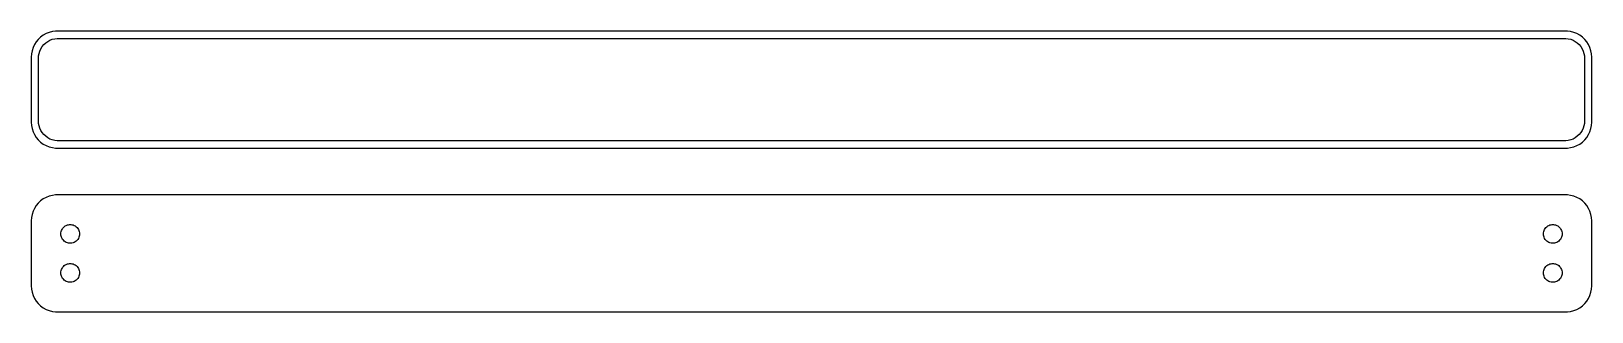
# Model space of a CAD drawing. Header units: metres. Extents: x -150 to 150, y 20 to 74.
import ezdxf

# ---------------------------------------------------------------- set-up
doc = ezdxf.new("R2010")
doc.units = ezdxf.units.M

msp = doc.modelspace()

# ---------------------------------------------------------------- linework, layer by layer
for p, q in [((-149.045, 72.1889), (-149.382, 71.6588)), ((-148.645, 72.6727), (-149.045, 72.1889)), ((-148.187, 73.1026), (-148.645, 72.6727)), ((-147.679, 73.4716), (-148.187, 73.1026)), ((-147.129, 73.7741), (-147.679, 73.4716)), ((-147.216, 71.9815), (-146.823, 72.2671)), ((-146.545, 74.0053), (-147.129, 73.7741)), ((-146.823, 72.2671), (-146.398, 72.5012)), ((-145.937, 74.1614), (-146.545, 74.0053)), ((-146.398, 72.5012), (-145.946, 72.6801)), ((-145.946, 72.6801), (-145.475, 72.8009)), ((-145.314, 74.2401), (-145.937, 74.1614)), ((-145.475, 72.8009), (-144.993, 72.8618)), ((145.314, 74.2401), (-145.314, 74.2401)), ((-144.993, 72.8618), (144.993, 72.8618)), ((144.993, 72.8618), (145.475, 72.8009)), ((145.937, 74.1614), (145.314, 74.2401)), ((145.475, 72.8009), (145.946, 72.6801)), ((146.545, 74.0053), (145.937, 74.1614)), ((145.946, 72.6801), (146.398, 72.5012)), ((146.398, 72.5012), (146.823, 72.2671)), ((147.129, 73.7741), (146.545, 74.0053)), ((146.823, 72.2671), (147.216, 71.9815)), ((147.679, 73.4716), (147.129, 73.7741)), ((148.187, 73.1026), (147.679, 73.4716)), ((148.645, 72.6727), (148.187, 73.1026)), ((149.045, 72.1889), (148.645, 72.6727)), ((149.382, 71.6588), (149.045, 72.1889)), ((-149.961, 69.8767), (-150, 69.25)), ((-150, 69.25), (-150, 56.75)), ((-149.843, 70.4934), (-149.961, 69.8767)), ((-149.649, 71.0906), (-149.843, 70.4934)), ((-149.382, 71.6588), (-149.649, 71.0906)), ((-148.619, 69), (-148.589, 69.485)), ((-148.619, 57), (-148.619, 69)), ((-148.589, 69.485), (-148.498, 69.9623)), ((-148.498, 69.9623), (-148.348, 70.4244)), ((-148.348, 70.4244), (-148.141, 70.8641)), ((-148.141, 70.8641), (-147.88, 71.2744)), ((-147.88, 71.2744), (-147.571, 71.6488)), ((-147.571, 71.6488), (-147.216, 71.9815)), ((147.216, 71.9815), (147.571, 71.6488)), ((147.571, 71.6488), (147.88, 71.2744)), ((147.88, 71.2744), (148.141, 70.8641)), ((148.141, 70.8641), (148.348, 70.4244)), ((148.348, 70.4244), (148.498, 69.9623)), ((148.498, 69.9623), (148.589, 69.485)), ((148.589, 69.485), (148.619, 69)), ((148.619, 69), (148.619, 57)), ((149.649, 71.0906), (149.382, 71.6588)), ((149.843, 70.4934), (149.649, 71.0906)), ((149.961, 69.8767), (149.843, 70.4934)), ((150, 69.25), (149.961, 69.8767)), ((150, 56.75), (150, 69.25)), ((-148.589, 56.515), (-148.619, 57)), ((148.619, 57), (148.589, 56.515)), ((-150, 56.75), (-149.961, 56.1233)), ((-149.961, 56.1233), (-149.843, 55.5066)), ((-149.843, 55.5066), (-149.649, 54.9094)), ((-149.649, 54.9094), (-149.382, 54.3412)), ((-149.382, 54.3412), (-149.045, 53.8111)), ((-148.498, 56.0377), (-148.589, 56.515)), ((-148.348, 55.5756), (-148.498, 56.0377)), ((-148.141, 55.1359), (-148.348, 55.5756)), ((-147.88, 54.7256), (-148.141, 55.1359)), ((-147.571, 54.3512), (-147.88, 54.7256)), ((-147.216, 54.0185), (-147.571, 54.3512)), ((-146.823, 53.7329), (-147.216, 54.0185)), ((147.216, 54.0185), (146.823, 53.7329)), ((147.571, 54.3512), (147.216, 54.0185)), ((147.88, 54.7256), (147.571, 54.3512)), ((148.141, 55.1359), (147.88, 54.7256)), ((148.348, 55.5756), (148.141, 55.1359)), ((148.498, 56.0377), (148.348, 55.5756)), ((148.589, 56.515), (148.498, 56.0377)), ((149.045, 53.8111), (149.382, 54.3412)), ((149.382, 54.3412), (149.649, 54.9094)), ((149.649, 54.9094), (149.843, 55.5066)), ((149.843, 55.5066), (149.961, 56.1233)), ((149.961, 56.1233), (150, 56.75)), ((-149.045, 53.8111), (-148.645, 53.3273)), ((-148.645, 53.3273), (-148.187, 52.8974)), ((-148.187, 52.8974), (-147.679, 52.5284)), ((-147.679, 52.5284), (-147.129, 52.2259)), ((-147.129, 52.2259), (-146.545, 51.9947)), ((-146.398, 53.4988), (-146.823, 53.7329)), ((-146.545, 51.9947), (-145.937, 51.8386)), ((-145.946, 53.3199), (-146.398, 53.4988)), ((-145.475, 53.1991), (-145.946, 53.3199)), ((-145.937, 51.8386), (-145.314, 51.7599)), ((-144.993, 53.1382), (-145.475, 53.1991)), ((-145.314, 51.7599), (145.314, 51.7599)), ((144.993, 53.1382), (-144.993, 53.1382)), ((145.475, 53.1991), (144.993, 53.1382)), ((145.314, 51.7599), (145.937, 51.8386)), ((145.946, 53.3199), (145.475, 53.1991)), ((145.937, 51.8386), (146.545, 51.9947)), ((146.398, 53.4988), (145.946, 53.3199)), ((146.823, 53.7329), (146.398, 53.4988)), ((146.545, 51.9947), (147.129, 52.2259)), ((147.129, 52.2259), (147.679, 52.5284)), ((147.679, 52.5284), (148.187, 52.8974)), ((148.187, 52.8974), (148.645, 53.3273)), ((148.645, 53.3273), (149.045, 53.8111)), ((-147.129, 42.2741), (-147.679, 41.9716)), ((-146.545, 42.5053), (-147.129, 42.2741)), ((-145.937, 42.6614), (-146.545, 42.5053)), ((-145.314, 42.7401), (-145.937, 42.6614)), ((145.314, 42.7401), (-145.314, 42.7401)), ((145.937, 42.6614), (145.314, 42.7401)), ((146.545, 42.5053), (145.937, 42.6614)), ((147.129, 42.2741), (146.545, 42.5053)), ((147.679, 41.9716), (147.129, 42.2741)), ((-149.649, 39.5906), (-149.843, 38.9934)), ((-149.382, 40.1588), (-149.649, 39.5906)), ((-149.045, 40.6889), (-149.382, 40.1588)), ((-148.645, 41.1727), (-149.045, 40.6889)), ((-148.187, 41.6026), (-148.645, 41.1727)), ((-147.679, 41.9716), (-148.187, 41.6026)), ((148.187, 41.6026), (147.679, 41.9716)), ((148.645, 41.1727), (148.187, 41.6026)), ((149.045, 40.6889), (148.645, 41.1727)), ((149.382, 40.1588), (149.045, 40.6889)), ((149.649, 39.5906), (149.382, 40.1588)), ((149.843, 38.9934), (149.649, 39.5906)), ((-149.961, 38.3767), (-150, 37.75)), ((-150, 37.75), (-150, 25.25)), ((-149.843, 38.9934), (-149.961, 38.3767)), ((-144.174, 35.9126), (-144.077, 36.1171)), ((-144.077, 36.1171), (-143.956, 36.308)), ((-143.956, 36.308), (-143.812, 36.4822)), ((-143.812, 36.4822), (-143.647, 36.6369)), ((-143.647, 36.6369), (-143.464, 36.7698)), ((-143.464, 36.7698), (-143.266, 36.8787)), ((-143.266, 36.8787), (-143.056, 36.9619)), ((-143.056, 36.9619), (-142.837, 37.0181)), ((-142.837, 37.0181), (-142.613, 37.0464)), ((-142.613, 37.0464), (-142.387, 37.0464)), ((-142.387, 37.0464), (-142.163, 37.0181)), ((-142.163, 37.0181), (-141.944, 36.9619)), ((-141.944, 36.9619), (-141.734, 36.8787)), ((-141.734, 36.8787), (-141.536, 36.7698)), ((-141.536, 36.7698), (-141.353, 36.6369)), ((-141.353, 36.6369), (-141.188, 36.4822)), ((-141.188, 36.4822), (-141.044, 36.308)), ((-141.044, 36.308), (-140.923, 36.1171)), ((-140.923, 36.1171), (-140.826, 35.9126)), ((140.826, 35.9126), (140.923, 36.1171)), ((140.923, 36.1171), (141.044, 36.308)), ((141.044, 36.308), (141.188, 36.4822)), ((141.188, 36.4822), (141.353, 36.6369)), ((141.353, 36.6369), (141.536, 36.7698)), ((141.536, 36.7698), (141.734, 36.8787)), ((141.734, 36.8787), (141.944, 36.9619)), ((141.944, 36.9619), (142.163, 37.0181)), ((142.163, 37.0181), (142.387, 37.0464)), ((142.387, 37.0464), (142.613, 37.0464)), ((142.613, 37.0464), (142.837, 37.0181)), ((142.837, 37.0181), (143.056, 36.9619)), ((143.056, 36.9619), (143.266, 36.8787)), ((143.266, 36.8787), (143.464, 36.7698)), ((143.464, 36.7698), (143.647, 36.6369)), ((143.647, 36.6369), (143.812, 36.4822)), ((143.812, 36.4822), (143.956, 36.308)), ((143.956, 36.308), (144.077, 36.1171)), ((144.077, 36.1171), (144.174, 35.9126)), ((149.961, 38.3767), (149.843, 38.9934)), ((150, 37.75), (149.961, 38.3767)), ((150, 25.25), (150, 37.75)), ((-144.3, 35.25), (-144.286, 35.4756)), ((-144.286, 35.0244), (-144.3, 35.25)), ((-144.286, 35.4756), (-144.243, 35.6976)), ((-144.243, 34.8024), (-144.286, 35.0244)), ((-144.243, 35.6976), (-144.174, 35.9126)), ((-144.174, 34.5874), (-144.243, 34.8024)), ((-144.077, 34.3828), (-144.174, 34.5874)), ((-143.956, 34.192), (-144.077, 34.3828)), ((-143.812, 34.0178), (-143.956, 34.192)), ((-143.647, 33.8631), (-143.812, 34.0178)), ((-143.464, 33.7302), (-143.647, 33.8631)), ((-143.266, 33.6213), (-143.464, 33.7302)), ((-143.056, 33.5381), (-143.266, 33.6213)), ((-142.837, 33.4819), (-143.056, 33.5381)), ((-142.613, 33.4536), (-142.837, 33.4819)), ((-142.387, 33.4536), (-142.613, 33.4536)), ((-142.163, 33.4819), (-142.387, 33.4536)), ((-141.944, 33.5381), (-142.163, 33.4819)), ((-141.734, 33.6213), (-141.944, 33.5381)), ((-141.536, 33.7302), (-141.734, 33.6213)), ((-141.353, 33.8631), (-141.536, 33.7302)), ((-141.188, 34.0178), (-141.353, 33.8631)), ((-141.044, 34.192), (-141.188, 34.0178)), ((-140.923, 34.3828), (-141.044, 34.192)), ((-140.826, 34.5874), (-140.923, 34.3828)), ((-140.826, 35.9126), (-140.757, 35.6976)), ((-140.757, 34.8024), (-140.826, 34.5874)), ((-140.757, 35.6976), (-140.714, 35.4756)), ((-140.714, 35.0244), (-140.757, 34.8024)), ((-140.714, 35.4756), (-140.7, 35.25)), ((-140.7, 35.25), (-140.714, 35.0244)), ((140.7, 35.25), (140.714, 35.4756)), ((140.714, 35.0244), (140.7, 35.25)), ((140.714, 35.4756), (140.757, 35.6976)), ((140.757, 34.8024), (140.714, 35.0244)), ((140.757, 35.6976), (140.826, 35.9126)), ((140.826, 34.5874), (140.757, 34.8024)), ((140.923, 34.3828), (140.826, 34.5874)), ((141.044, 34.192), (140.923, 34.3828)), ((141.188, 34.0178), (141.044, 34.192)), ((141.353, 33.8631), (141.188, 34.0178)), ((141.536, 33.7302), (141.353, 33.8631)), ((141.734, 33.6213), (141.536, 33.7302)), ((141.944, 33.5381), (141.734, 33.6213)), ((142.163, 33.4819), (141.944, 33.5381)), ((142.387, 33.4536), (142.163, 33.4819)), ((142.613, 33.4536), (142.387, 33.4536)), ((142.837, 33.4819), (142.613, 33.4536)), ((143.056, 33.5381), (142.837, 33.4819)), ((143.266, 33.6213), (143.056, 33.5381)), ((143.464, 33.7302), (143.266, 33.6213)), ((143.647, 33.8631), (143.464, 33.7302)), ((143.812, 34.0178), (143.647, 33.8631)), ((143.956, 34.192), (143.812, 34.0178)), ((144.077, 34.3828), (143.956, 34.192)), ((144.174, 34.5874), (144.077, 34.3828)), ((144.174, 35.9126), (144.243, 35.6976)), ((144.243, 34.8024), (144.174, 34.5874)), ((144.243, 35.6976), (144.286, 35.4756)), ((144.286, 35.0244), (144.243, 34.8024)), ((144.286, 35.4756), (144.3, 35.25)), ((144.3, 35.25), (144.286, 35.0244)), ((-144.3, 27.75), (-144.286, 27.9756)), ((-144.286, 27.5244), (-144.3, 27.75)), ((-144.286, 27.9756), (-144.243, 28.1976)), ((-144.243, 27.3024), (-144.286, 27.5244)), ((-144.243, 28.1976), (-144.174, 28.4126)), ((-144.174, 27.0874), (-144.243, 27.3024)), ((-144.174, 28.4126), (-144.077, 28.6172)), ((-144.077, 26.8829), (-144.174, 27.0874)), ((-144.077, 28.6172), (-143.956, 28.808)), ((-143.956, 28.808), (-143.812, 28.9822)), ((-143.812, 28.9822), (-143.647, 29.1369)), ((-143.647, 29.1369), (-143.464, 29.2698)), ((-143.464, 29.2698), (-143.266, 29.3787)), ((-143.266, 29.3787), (-143.056, 29.4619)), ((-143.056, 29.4619), (-142.837, 29.5181)), ((-142.837, 29.5181), (-142.613, 29.5464)), ((-142.613, 29.5464), (-142.387, 29.5464)), ((-142.387, 29.5464), (-142.163, 29.5181)), ((-142.163, 29.5181), (-141.944, 29.4619)), ((-141.944, 29.4619), (-141.734, 29.3787)), ((-141.734, 29.3787), (-141.536, 29.2698)), ((-141.536, 29.2698), (-141.353, 29.1369)), ((-141.353, 29.1369), (-141.188, 28.9822)), ((-141.188, 28.9822), (-141.044, 28.808)), ((-141.044, 28.808), (-140.923, 28.6172)), ((-140.923, 28.6172), (-140.826, 28.4126)), ((-140.826, 27.0874), (-140.923, 26.8829)), ((-140.826, 28.4126), (-140.757, 28.1976)), ((-140.757, 27.3024), (-140.826, 27.0874)), ((-140.757, 28.1976), (-140.714, 27.9756)), ((-140.714, 27.5244), (-140.757, 27.3024)), ((-140.714, 27.9756), (-140.7, 27.75)), ((-140.7, 27.75), (-140.714, 27.5244)), ((140.7, 27.75), (140.714, 27.9756)), ((140.714, 27.5244), (140.7, 27.75)), ((140.714, 27.9756), (140.757, 28.1976)), ((140.757, 27.3024), (140.714, 27.5244)), ((140.757, 28.1976), (140.826, 28.4126)), ((140.826, 27.0874), (140.757, 27.3024)), ((140.826, 28.4126), (140.923, 28.6172)), ((140.923, 26.8829), (140.826, 27.0874)), ((140.923, 28.6172), (141.044, 28.808)), ((141.044, 28.808), (141.188, 28.9822)), ((141.188, 28.9822), (141.353, 29.1369)), ((141.353, 29.1369), (141.536, 29.2698)), ((141.536, 29.2698), (141.734, 29.3787)), ((141.734, 29.3787), (141.944, 29.4619)), ((141.944, 29.4619), (142.163, 29.5181)), ((142.163, 29.5181), (142.387, 29.5464)), ((142.387, 29.5464), (142.613, 29.5464)), ((142.613, 29.5464), (142.837, 29.5181)), ((142.837, 29.5181), (143.056, 29.4619)), ((143.056, 29.4619), (143.266, 29.3787)), ((143.266, 29.3787), (143.464, 29.2698)), ((143.464, 29.2698), (143.647, 29.1369)), ((143.647, 29.1369), (143.812, 28.9822)), ((143.812, 28.9822), (143.956, 28.808)), ((143.956, 28.808), (144.077, 28.6172)), ((144.077, 28.6172), (144.174, 28.4126)), ((144.174, 27.0874), (144.077, 26.8829)), ((144.174, 28.4126), (144.243, 28.1976)), ((144.243, 27.3024), (144.174, 27.0874)), ((144.243, 28.1976), (144.286, 27.9756)), ((144.286, 27.5244), (144.243, 27.3024)), ((144.286, 27.9756), (144.3, 27.75)), ((144.3, 27.75), (144.286, 27.5244)), ((-150, 25.25), (-149.961, 24.6233)), ((-149.961, 24.6233), (-149.843, 24.0066)), ((-149.843, 24.0066), (-149.649, 23.4094)), ((-143.956, 26.692), (-144.077, 26.8829)), ((-143.812, 26.5178), (-143.956, 26.692)), ((-143.647, 26.3631), (-143.812, 26.5178)), ((-143.464, 26.2302), (-143.647, 26.3631)), ((-143.266, 26.1213), (-143.464, 26.2302)), ((-143.056, 26.0381), (-143.266, 26.1213)), ((-142.837, 25.9819), (-143.056, 26.0381)), ((-142.613, 25.9536), (-142.837, 25.9819)), ((-142.387, 25.9536), (-142.613, 25.9536)), ((-142.163, 25.9819), (-142.387, 25.9536)), ((-141.944, 26.0381), (-142.163, 25.9819)), ((-141.734, 26.1213), (-141.944, 26.0381)), ((-141.536, 26.2302), (-141.734, 26.1213)), ((-141.353, 26.3631), (-141.536, 26.2302)), ((-141.188, 26.5178), (-141.353, 26.3631)), ((-141.044, 26.692), (-141.188, 26.5178)), ((-140.923, 26.8829), (-141.044, 26.692)), ((141.044, 26.692), (140.923, 26.8829)), ((141.188, 26.5178), (141.044, 26.692)), ((141.353, 26.3631), (141.188, 26.5178)), ((141.536, 26.2302), (141.353, 26.3631)), ((141.734, 26.1213), (141.536, 26.2302)), ((141.944, 26.0381), (141.734, 26.1213)), ((142.163, 25.9819), (141.944, 26.0381)), ((142.387, 25.9536), (142.163, 25.9819)), ((142.613, 25.9536), (142.387, 25.9536)), ((142.837, 25.9819), (142.613, 25.9536)), ((143.056, 26.0381), (142.837, 25.9819)), ((143.266, 26.1213), (143.056, 26.0381)), ((143.464, 26.2302), (143.266, 26.1213)), ((143.647, 26.3631), (143.464, 26.2302)), ((143.812, 26.5178), (143.647, 26.3631)), ((143.956, 26.692), (143.812, 26.5178)), ((144.077, 26.8829), (143.956, 26.692)), ((149.649, 23.4094), (149.843, 24.0066)), ((149.843, 24.0066), (149.961, 24.6233)), ((149.961, 24.6233), (150, 25.25)), ((-149.649, 23.4094), (-149.382, 22.8412)), ((-149.382, 22.8412), (-149.045, 22.3111)), ((-149.045, 22.3111), (-148.645, 21.8273)), ((-148.645, 21.8273), (-148.187, 21.3974)), ((-148.187, 21.3974), (-147.679, 21.0284)), ((-147.679, 21.0284), (-147.129, 20.7259)), ((147.129, 20.7259), (147.679, 21.0284)), ((147.679, 21.0284), (148.187, 21.3974)), ((148.187, 21.3974), (148.645, 21.8273)), ((148.645, 21.8273), (149.045, 22.3111)), ((149.045, 22.3111), (149.382, 22.8412)), ((149.382, 22.8412), (149.649, 23.4094)), ((-147.129, 20.7259), (-146.545, 20.4947)), ((-146.545, 20.4947), (-145.937, 20.3386)), ((-145.937, 20.3386), (-145.314, 20.2599)), ((-145.314, 20.2599), (145.314, 20.2599)), ((145.314, 20.2599), (145.937, 20.3386)), ((145.937, 20.3386), (146.545, 20.4947)), ((146.545, 20.4947), (147.129, 20.7259))]:
    msp.add_line(p, q)

doc.saveas('drawing.dxf')
